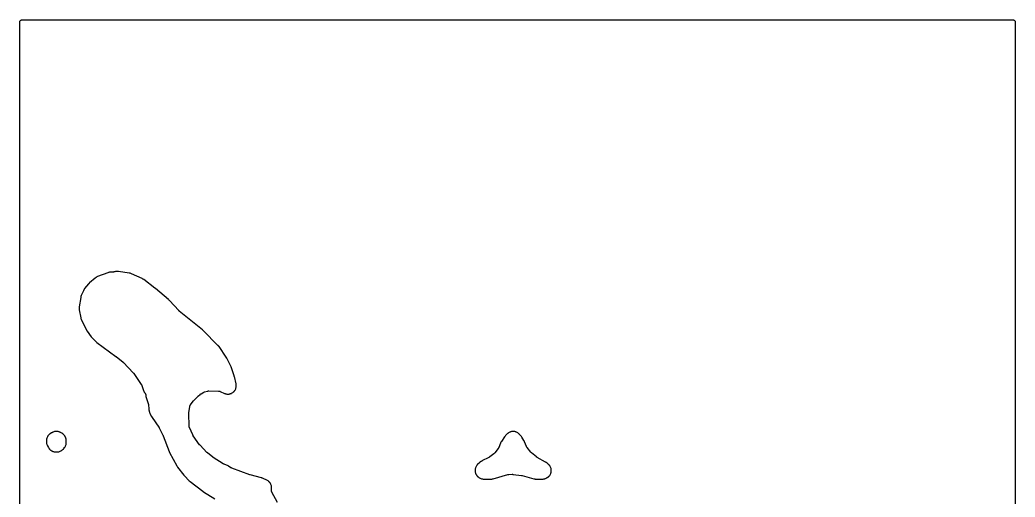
# Model space of a CAD drawing. Header units: millimetres. Extents: x 0 to 300, y 0 to 300.
# Drawn here: x -0.1 to 300, y 156.3 to 300.1 of the extents above; entities that cross this region are included whole.
import ezdxf

# ---------------------------------------------------------------- set-up
doc = ezdxf.new("R2010")
doc.units = ezdxf.units.MM
doc.layers.add('CUT', color=7, linetype='CONTINUOUS')

msp = doc.modelspace()

# ---------------------------------------------------------------- linework, layer by layer
at = {"layer": 'CUT'}
for points in [[(-0.05, 0.5647), (-0.05, 299.4353), (-0.0464, 299.5087), (-0.0378, 299.5669), (-0.0235, 299.624), (-0.0037, 299.6793), (0.0215, 299.7325), (0.0517, 299.7829), (0.0868, 299.8302), (0.1262, 299.8738), (0.1698, 299.9132), (0.2171, 299.9483), (0.2675, 299.9785), (0.3207, 300.0037), (0.376, 300.0235), (0.4331, 300.0378), (0.4913, 300.0464), (0.5647, 300.05), (299.4307, 300.05), (299.5042, 300.0464), (299.5623, 300.0378), (299.6194, 300.0235), (299.6748, 300.0037), (299.7279, 299.9785), (299.7784, 299.9483), (299.8256, 299.9132), (299.8692, 299.8738), (299.9087, 299.8302), (299.9437, 299.7829), (299.9739, 299.7325), (299.9991, 299.6793), (300.0189, 299.624), (300.0332, 299.5669), (300.0418, 299.5087), (300.0454, 299.4353), (300.0454, 0.5647)], [(77.6101, 154.6553), (75.9241, 157.7707), (75.9138, 157.7904), (75.9026, 157.8123), (75.8745, 157.8728), (75.8593, 157.9092), (75.829, 157.9929), (75.8247, 158.0068), (75.8028, 158.093), (75.7999, 158.1073), (75.7866, 158.1953), (75.7851, 158.2098), (75.7806, 158.2987), (75.7806, 158.3381), (75.7829, 158.4048), (75.7847, 158.4294), (75.7866, 158.4516), (75.8254, 158.8474), (75.8276, 158.8779), (75.8373, 159.0869), (75.837, 159.1481), (75.8263, 159.3416), (75.8198, 159.4024), (75.7894, 159.5938), (75.7767, 159.6537), (75.7269, 159.841), (75.7082, 159.8993), (75.6396, 160.0805), (75.6151, 160.1366), (75.5284, 160.3099), (75.4982, 160.3632), (75.3943, 160.5268), (75.3589, 160.5767), (75.2389, 160.7288), (75.1985, 160.7749), (75.0636, 160.914), (75.0188, 160.9557), (74.8704, 161.0803), (74.8216, 161.1173), (74.6613, 161.2261), (74.609, 161.2579), (74.4249, 161.3571), (74.3976, 161.371), (73.302, 161.8914), (73.2761, 161.903), (73.0972, 161.9778), (73.0438, 161.9972), (72.8587, 162.0548), (72.8314, 162.0626), (69.4084, 162.9519), (69.3976, 162.9548), (69.3785, 162.96), (69.3678, 162.963), (69.3581, 162.9657), (69.3474, 162.9689), (69.3458, 162.9694), (69.3259, 162.9756), (69.3177, 162.9783), (69.3056, 162.9823), (69.299, 162.9846), (69.2884, 162.9882), (69.2696, 162.9949), (69.2591, 162.9987), (63.867, 164.9888), (63.8441, 164.9976), (63.8188, 165.0078), (63.7516, 165.0379), (63.6883, 165.0695), (63.6238, 165.1051), (63.6005, 165.1192), (63.5797, 165.1322), (62.804, 165.6315), (62.7745, 165.6494), (62.5697, 165.7651), (62.5079, 165.7956), (62.2912, 165.8871), (62.2591, 165.8996), (61.553, 166.1511), (61.5292, 166.16), (61.503, 166.1702), (61.4332, 166.2007), (61.3675, 166.2329), (61.3006, 166.2692), (61.2765, 166.2836), (61.2549, 166.297), (58.2348, 168.2243), (58.2248, 168.2307), (58.2073, 168.2422), (58.1974, 168.2488), (58.1887, 168.2547), (58.179, 168.2614), (58.1776, 168.2624), (58.1596, 168.2751), (58.1523, 168.2805), (58.1415, 168.2885), (58.1356, 168.293), (58.1262, 168.3002), (58.1096, 168.3131), (58.1003, 168.3204), (56.5088, 169.5893), (56.4977, 169.5982), (56.4782, 169.6143), (56.4673, 169.6234), (56.4577, 169.6316), (56.4469, 169.6409), (56.4454, 169.6423), (56.4257, 169.6601), (56.4177, 169.6675), (56.406, 169.6786), (56.3996, 169.6848), (56.3894, 169.6948), (56.3715, 169.7126), (56.3615, 169.7227), (54.2774, 171.8663), (54.2653, 171.8791), (54.2519, 171.8934), (54.2169, 171.933), (54.1845, 171.9721), (54.1519, 172.0138), (54.1403, 172.0295), (54.13, 172.0438), (52.2115, 174.7617), (52.1988, 174.7802), (52.1849, 174.8009), (52.1497, 174.8581), (52.1178, 174.9143), (52.0869, 174.974), (52.0763, 174.9965), (52.067, 175.0169), (51.0913, 177.2294), (51.0829, 177.2489), (51.0739, 177.2707), (51.0517, 177.3305), (51.0398, 177.3663), (51.0168, 177.4482), (51.0137, 177.4618), (50.9986, 177.5455), (50.9936, 177.5828), (50.9875, 177.6463), (50.9861, 177.6699), (50.985, 177.6911), (50.849, 181.3587), (50.8485, 181.3799), (50.8481, 181.4034), (50.8495, 181.467), (50.853, 181.5281), (50.8589, 181.5914), (50.8619, 181.6148), (50.8649, 181.6358), (51.1537, 183.5275), (51.1573, 183.5494), (51.1616, 183.5735), (51.1757, 183.6385), (51.1854, 183.6764), (51.2115, 183.761), (51.2164, 183.7747), (51.2507, 183.8563), (51.257, 183.8694), (51.2991, 183.9473), (51.3194, 183.9807), (51.356, 184.0362), (51.3702, 184.0562), (51.3833, 184.0741), (52.2256, 185.1966), (52.2343, 185.208), (52.2499, 185.228), (52.2587, 185.2392), (52.2666, 185.2491), (52.2757, 185.2602), (52.277, 185.2618), (52.2943, 185.2821), (52.3015, 185.2903), (52.3123, 185.3024), (52.3184, 185.3091), (52.3281, 185.3195), (52.3455, 185.338), (52.3554, 185.3484), (53.6701, 186.7022), (53.6769, 186.7092), (53.6892, 186.7215), (53.6961, 186.7284), (53.7023, 186.7345), (53.7092, 186.7413), (53.7103, 186.7423), (53.7235, 186.7548), (53.729, 186.7599), (53.7372, 186.7674), (53.7418, 186.7716), (53.7491, 186.7781), (53.7621, 186.7896), (53.7695, 186.796), (54.267, 187.2264), (54.2879, 187.244), (54.3114, 187.2631), (54.3773, 187.3119), (54.4426, 187.3558), (54.5127, 187.3984), (54.5393, 187.4129), (54.5635, 187.4257), (55.4043, 187.8528), (55.4232, 187.8621), (55.4442, 187.8722), (55.5022, 187.8975), (55.5587, 187.9198), (55.6182, 187.941), (55.6405, 187.948), (55.6607, 187.9542), (56.5688, 188.2179), (56.5903, 188.2239), (56.6142, 188.2302), (56.6795, 188.2449), (56.7182, 188.252), (56.8066, 188.264), (56.8458, 188.2673), (56.9127, 188.2704), (56.9374, 188.2707), (56.9597, 188.2706), (59.8418, 188.2284), (59.865, 188.2278), (59.8907, 188.2267), (59.96, 188.2212), (60.0008, 188.2164), (60.0922, 188.2008), (60.107, 188.1975), (60.1963, 188.1725), (60.2351, 188.1595), (60.3002, 188.1348), (60.3238, 188.1247), (60.3451, 188.1154), (61.6324, 187.5295), (61.6591, 187.5181), (61.8431, 187.4449), (61.8979, 187.4261), (62.0741, 187.375), (62.1305, 187.3616), (62.3109, 187.3278), (62.3683, 187.3198), (62.551, 187.3036), (62.609, 187.3012), (62.7924, 187.3027), (62.8503, 187.3059), (63.0328, 187.325), (63.0901, 187.3339), (63.2699, 187.3705), (63.326, 187.3848), (63.5014, 187.4386), (63.556, 187.4583), (63.7254, 187.5288), (63.7777, 187.5536), (63.9396, 187.6402), (63.9893, 187.6699), (64.142, 187.7717), (64.1886, 187.8061), (64.3308, 187.9221), (64.3739, 187.9608), (64.5042, 188.09), (64.5434, 188.1328), (64.6606, 188.2739), (64.6954, 188.3202), (64.7985, 188.472), (64.8287, 188.5215), (64.9167, 188.6825), (64.942, 188.7347), (65.014, 188.9034), (65.0341, 188.9578), (65.0895, 189.1327), (65.1043, 189.1887), (65.1426, 189.3682), (65.1519, 189.4254), (65.1726, 189.6077), (65.1764, 189.6656), (65.1795, 189.849), (65.1776, 189.907), (65.163, 190.0899), (65.1555, 190.1473), (65.1208, 190.3422), (65.115, 190.3706), (64.6105, 192.5757), (64.6034, 192.6037), (64.5463, 192.8076), (64.5378, 192.8353), (63.7586, 195.1768), (63.7437, 195.2168), (63.6241, 195.5058), (63.6064, 195.5446), (62.3248, 198.1085), (62.306, 198.1431), (62.1602, 198.3924), (62.1392, 198.4258), (59.9944, 201.5952), (59.978, 201.6181), (59.8626, 201.7725), (59.8268, 201.816), (59.6974, 201.9588), (59.678, 201.9793), (55.2591, 206.4192), (55.2362, 206.4409), (55.0647, 206.596), (55.0408, 206.6165), (48.0236, 212.3214), (48.0115, 212.3315), (47.99, 212.3495), (47.9781, 212.3598), (47.9674, 212.369), (47.9556, 212.3795), (47.9539, 212.3811), (47.9324, 212.4012), (47.9237, 212.4096), (47.9109, 212.4222), (47.9039, 212.4292), (47.8928, 212.4405), (47.8734, 212.4608), (47.8625, 212.4723), (45.0144, 215.5431), (44.9896, 215.5683), (44.8027, 215.7475), (44.7764, 215.7712), (40.7888, 219.1656), (40.7757, 219.1765), (40.6785, 219.2546), (40.6651, 219.2651), (37.3298, 221.7928), (37.3034, 221.8117), (37.1203, 221.9355), (37.0647, 221.9688), (36.8693, 222.0722), (36.8403, 222.0866), (33.628, 223.5701), (33.6013, 223.5816), (33.4173, 223.656), (33.3624, 223.6752), (33.1861, 223.7273), (33.1296, 223.741), (32.9347, 223.7786), (32.9061, 223.7834), (29.6758, 224.2453), (29.6487, 224.2486), (29.4626, 224.2666), (29.4079, 224.2694), (29.2347, 224.2702), (29.18, 224.268), (29.0074, 224.2531), (28.9532, 224.246), (28.7826, 224.2154), (28.7293, 224.2033), (28.549, 224.1537), (28.5228, 224.1458), (28.5135, 224.1428), (28.466, 224.1288), (28.4174, 224.1159), (28.3217, 224.096), (28.279, 224.0896), (28.2061, 224.0815), (28.1791, 224.0797), (28.1547, 224.0783), (27.2476, 224.0404), (27.215, 224.0382), (26.9929, 224.0167), (26.9283, 224.0069), (26.7259, 223.9648), (26.6628, 223.948), (26.4507, 223.8791), (26.4199, 223.8682), (23.393, 222.6995), (23.3622, 222.6866), (23.1544, 222.5927), (23.0952, 222.5619), (22.9135, 222.4542), (22.8581, 222.417), (22.6762, 222.2796), (22.6501, 222.2588), (20.9805, 220.8458), (20.9604, 220.828), (20.8259, 220.7034), (20.7882, 220.6652), (20.6653, 220.5291), (20.6478, 220.5087), (19.4657, 219.0749), (19.4482, 219.0526), (19.3323, 218.8976), (19.3005, 218.8507), (19.2071, 218.6976), (19.1799, 218.6479), (19.0952, 218.4739), (19.0834, 218.4482), (18.4628, 217.0049), (18.4497, 216.9718), (18.367, 216.7429), (18.3469, 216.6746), (18.2919, 216.4376), (18.2849, 216.4027), (17.8076, 213.5969), (17.8037, 213.5702), (17.781, 213.3876), (17.7768, 213.3339), (17.771, 213.1634), (17.7716, 213.1096), (17.7812, 212.9393), (17.7866, 212.8857), (17.8133, 212.7036), (17.8179, 212.6771), (18.2772, 210.2988), (18.283, 210.2721), (18.3266, 210.0907), (18.3418, 210.0382), (18.3974, 209.8745), (18.4173, 209.8237), (18.4931, 209.6532), (18.5048, 209.6285), (19.9898, 206.6608), (20.001, 206.6394), (20.0806, 206.4952), (20.1055, 206.4539), (20.1964, 206.3166), (20.2101, 206.2967), (21.4605, 204.5627), (21.475, 204.5434), (21.5764, 204.414), (21.6076, 204.3774), (21.7191, 204.2566), (21.7357, 204.2392), (22.8447, 203.1297), (22.8617, 203.1134), (22.9798, 203.0042), (23.0156, 202.9736), (23.1419, 202.8739), (23.1607, 202.8597), (28.9191, 198.6737), (28.9259, 198.6687), (28.9379, 198.6598), (28.9446, 198.6548), (28.9506, 198.6503), (28.9556, 198.6464), (28.9709, 198.6344), (28.9756, 198.6307), (28.9831, 198.6247), (28.9871, 198.6214), (28.9936, 198.616), (29.0051, 198.6065), (29.0116, 198.601), (31.044, 196.8779), (31.0519, 196.8711), (31.0659, 196.859), (31.0737, 196.8521), (31.0806, 196.846), (31.0883, 196.839), (31.0895, 196.838), (31.1037, 196.8248), (31.1095, 196.8193), (31.118, 196.8111), (31.1227, 196.8065), (31.1301, 196.7992), (31.1432, 196.7861), (31.1505, 196.7788), (34.1499, 193.7171), (34.1639, 193.7024), (34.1793, 193.686), (34.2194, 193.6401), (34.2564, 193.5948), (34.2933, 193.5464), (34.3063, 193.528), (34.3179, 193.5113), (36.5295, 190.2412), (36.54, 190.2252), (36.5516, 190.2074), (36.5812, 190.1582), (36.5977, 190.1286), (36.6322, 190.0602), (36.6461, 190.0293), (36.6681, 189.9763), (36.6756, 189.9564), (36.6821, 189.9384), (37.2345, 188.3739), (37.2443, 188.3479), (37.3157, 188.1721), (37.3389, 188.1217), (37.4199, 187.9656), (37.4477, 187.9175), (37.5502, 187.7579), (37.5658, 187.7348), (37.682, 187.571), (37.6953, 187.5518), (37.7098, 187.5302), (37.7471, 187.4696), (37.7679, 187.4325), (37.8102, 187.347), (37.8164, 187.3327), (37.8494, 187.2431), (37.854, 187.2283), (37.8773, 187.1358), (37.8854, 187.0944), (37.8964, 187.0237), (37.8994, 186.9974), (37.9018, 186.9736), (37.911, 186.8695), (37.9149, 186.8362), (37.9478, 186.6092), (37.9611, 186.5434), (38.0191, 186.3215), (38.0285, 186.2893), (38.7019, 184.2002), (38.7078, 184.1811), (38.7141, 184.1598), (38.7294, 184.1017), (38.7372, 184.0671), (38.7514, 183.9883), (38.7561, 183.9532), (38.7621, 183.8934), (38.7636, 183.8712), (38.7647, 183.8512), (38.7995, 183.074), (38.8016, 183.0438), (38.8213, 182.8381), (38.8301, 182.7782), (38.8703, 182.5755), (38.8769, 182.546), (39.0584, 181.8248), (39.0676, 181.7921), (39.1369, 181.5706), (39.1608, 181.507), (39.2546, 181.2948), (39.2692, 181.2642), (39.6198, 180.5793), (39.6388, 180.5449), (39.7864, 180.2978), (39.8076, 180.2648), (41.8602, 177.2899), (41.8692, 177.2765), (41.8851, 177.2526), (41.8939, 177.239), (41.9017, 177.2269), (41.9102, 177.2132), (41.9115, 177.2112), (41.9268, 177.1853), (41.9329, 177.1746), (41.9418, 177.1585), (41.9466, 177.1495), (41.9542, 177.1353), (41.9674, 177.1098), (41.9747, 177.0953), (43.0564, 174.9138), (43.0613, 174.9037), (43.0699, 174.8858), (43.0747, 174.8757), (43.0789, 174.8667), (43.0835, 174.8565), (43.0842, 174.855), (43.0925, 174.836), (43.0959, 174.828), (43.1007, 174.8163), (43.1034, 174.8098), (43.1075, 174.7994), (43.1148, 174.7809), (43.1188, 174.7704), (44.9173, 170.006), (44.9326, 169.9693), (45.0531, 169.7044), (45.0708, 169.6688), (47.2217, 165.6686), (47.2345, 165.6461), (47.3248, 165.4942), (47.3531, 165.4509), (47.4562, 165.3074), (47.4717, 165.2868), (49.3636, 162.8782), (49.3855, 162.8518), (49.5516, 162.6635), (49.575, 162.6385), (51.0038, 161.1943), (51.0319, 161.1677), (51.2443, 160.9791), (51.2741, 160.9543), (55.0628, 158.0043), (55.0877, 157.986), (55.2732, 157.8563), (55.299, 157.8392), (58.6907, 155.7193)]]:
    msp.add_lwpolyline(points, dxfattribs=at)
for points in [[(8.5471, 171.1887), (8.5626, 171.1626), (8.673, 170.987), (8.7079, 170.9373), (8.8261, 170.7858), (8.8658, 170.7399), (8.9987, 170.6011), (9.0429, 170.5594), (9.1892, 170.4348), (9.2373, 170.3978), (9.3954, 170.2886), (9.447, 170.2566), (9.6214, 170.1606), (9.6731, 170.1353), (9.8355, 170.0653), (9.8864, 170.046), (10.0503, 169.9923), (10.1027, 169.9777), (10.2708, 169.9391), (10.3244, 169.9294), (10.4952, 169.9062), (10.5494, 169.9013), (10.7353, 169.8931), (10.7625, 169.8925), (11.133, 169.893), (11.1622, 169.8938), (11.3618, 169.9038), (11.42, 169.9095), (11.6031, 169.9368), (11.6604, 169.9482), (11.84, 169.9931), (11.896, 170.01), (12.0704, 170.0722), (12.1244, 170.0945), (12.2919, 170.1734), (12.3435, 170.2008), (12.5151, 170.3031), (12.5398, 170.3187), (12.6041, 170.3614), (12.6314, 170.3806), (12.8137, 170.5169), (12.8648, 170.5597), (13.0187, 170.704), (13.0647, 170.7522), (13.2125, 170.9253), (13.2334, 170.9513), (13.4136, 171.1877), (13.4322, 171.2136), (13.5548, 171.3935), (13.5878, 171.4481), (13.6831, 171.6259), (13.7101, 171.6836), (13.7859, 171.8705), (13.8067, 171.9308), (13.8623, 172.1247), (13.8766, 172.1868), (13.9113, 172.3855), (13.9189, 172.4488), (13.9334, 172.666), (13.9346, 172.6978), (13.9417, 173.2243), (13.9413, 173.2551), (13.9333, 173.4657), (13.9278, 173.5271), (13.9004, 173.7204), (13.8886, 173.781), (13.8415, 173.9705), (13.8236, 174.0295), (13.7573, 174.2131), (13.7334, 174.27), (13.6485, 174.4458), (13.6189, 174.5), (13.5165, 174.6662), (13.4815, 174.717), (13.3625, 174.8718), (13.3225, 174.9187), (13.1777, 175.0717), (13.1559, 175.0936), (13.0327, 175.211), (13.0105, 175.2311), (12.8552, 175.365), (12.8078, 175.4019), (12.6523, 175.5109), (12.6015, 175.5428), (12.4227, 175.6431), (12.3962, 175.6571), (12.1621, 175.7735), (12.1371, 175.7852), (11.9644, 175.8613), (11.9129, 175.8813), (11.7471, 175.9368), (11.694, 175.9519), (11.5239, 175.9919), (11.4696, 176.0021), (11.2964, 176.0263), (11.2414, 176.0314), (11.053, 176.0403), (11.0254, 176.0409), (10.9018, 176.041), (10.8731, 176.0404), (10.6771, 176.0312), (10.6199, 176.0257), (10.4399, 175.9999), (10.3835, 175.989), (10.2069, 175.946), (10.1518, 175.9298), (9.98, 175.8701), (9.9267, 175.8487), (9.7615, 175.7729), (9.7105, 175.7465), (9.5408, 175.648), (9.5163, 175.633), (9.1057, 175.3677), (9.081, 175.3508), (8.9152, 175.2316), (8.8684, 175.1943), (8.7265, 175.069), (8.6837, 175.0272), (8.555, 174.8884), (8.5165, 174.8426), (8.4023, 174.6917), (8.3686, 174.6423), (8.2699, 174.4807), (8.2413, 174.4282), (8.1592, 174.2577), (8.136, 174.2026), (8.0712, 174.0247), (8.0536, 173.9675), (8.0069, 173.7841), (7.9951, 173.7255), (7.9669, 173.5383), (7.9609, 173.4788), (7.9507, 173.2748), (7.95, 173.2449), (7.95, 172.9223), (7.9508, 172.8917), (7.9615, 172.6827), (7.9677, 172.6217), (7.9973, 172.4301), (8.0097, 172.3701), (8.0587, 172.1825), (8.0772, 172.1241), (8.1451, 171.9424), (8.1694, 171.8862), (8.2622, 171.6987), (8.2765, 171.6716)], [(137.9719, 166.0842), (137.9513, 166.0631), (137.8135, 165.9157), (137.7754, 165.8706), (137.6618, 165.7222), (137.6282, 165.6736), (137.5298, 165.5147), (137.5012, 165.463), (137.4188, 165.2952), (137.3955, 165.241), (137.33, 165.0659), (137.3121, 165.0097), (137.2641, 164.829), (137.2518, 164.7712), (137.2219, 164.5867), (137.2153, 164.528), (137.2037, 164.3415), (137.2029, 164.2824), (137.2096, 164.0957), (137.2146, 164.0368), (137.2397, 163.8516), (137.2505, 163.7935), (137.2936, 163.6117), (137.3101, 163.5549), (137.3709, 163.3782), (137.3928, 163.3234), (137.4707, 163.1535), (137.498, 163.1011), (137.5922, 162.9396), (137.6244, 162.8901), (137.7341, 162.7388), (137.771, 162.6927), (137.895, 162.5528), (137.9363, 162.5106), (138.0734, 162.3836), (138.1187, 162.3456), (138.2676, 162.2327), (138.3164, 162.1994), (138.4757, 162.1017), (138.5275, 162.0733), (138.709, 161.9853), (138.7358, 161.973), (138.9167, 161.896), (138.9452, 161.8848), (139.1415, 161.8128), (139.1999, 161.7947), (139.3877, 161.7469), (139.4477, 161.7348), (139.6393, 161.7063), (139.7002, 161.7004), (139.9091, 161.691), (139.9397, 161.6904), (142.0127, 161.7022), (142.0399, 161.7029), (142.2251, 161.7124), (142.2792, 161.7176), (142.4493, 161.7418), (142.5026, 161.7519), (142.6831, 161.7945), (142.7094, 161.8014), (147.0462, 163.0355), (147.0721, 163.0424), (147.1009, 163.0497), (147.1797, 163.0659), (147.256, 163.078), (147.336, 163.0871), (147.3657, 163.0892), (147.3925, 163.0906), (148.4193, 163.1304), (148.4371, 163.1309), (148.4569, 163.1313), (148.5104, 163.1307), (148.5618, 163.1286), (148.6152, 163.1248), (148.6349, 163.1229), (148.6527, 163.1209), (151.1816, 162.8162), (151.1982, 162.8141), (151.2166, 162.8115), (151.266, 162.8032), (151.3134, 162.7939), (151.3623, 162.7828), (151.3803, 162.7783), (151.3965, 162.774), (154.9507, 161.7957), (154.9764, 161.7892), (155.1533, 161.7488), (155.2055, 161.7393), (155.3721, 161.7166), (155.425, 161.7117), (155.6062, 161.7031), (155.6327, 161.7025), (157.5042, 161.6969), (157.5313, 161.6974), (157.7164, 161.7052), (157.7704, 161.7099), (157.9406, 161.7326), (157.994, 161.7422), (158.1615, 161.7802), (158.2138, 161.7946), (158.3771, 161.8476), (158.4279, 161.8666), (158.5982, 161.9394), (158.6229, 161.9506), (158.754, 162.0138), (158.7797, 162.027), (158.9536, 162.1214), (159.0031, 162.1515), (159.1551, 162.2541), (159.2014, 162.2888), (159.3428, 162.4056), (159.3856, 162.4446), (159.515, 162.5744), (159.5539, 162.6174), (159.6702, 162.7591), (159.7047, 162.8056), (159.8068, 162.9579), (159.8367, 163.0075), (159.9236, 163.1689), (159.9486, 163.2212), (160.0195, 163.3902), (160.0393, 163.4447), (160.0937, 163.6198), (160.1081, 163.6759), (160.1453, 163.8554), (160.1543, 163.9126), (160.174, 164.0949), (160.1775, 164.1527), (160.1795, 164.336), (160.1773, 164.3939), (160.1617, 164.5766), (160.154, 164.634), (160.1208, 164.8143), (160.1076, 164.8707), (160.0572, 165.0469), (160.0386, 165.1018), (159.9714, 165.2724), (159.9476, 165.3252), (159.8643, 165.4885), (159.8355, 165.5388), (159.7368, 165.6933), (159.7033, 165.7405), (159.5902, 165.8848), (159.5523, 165.9286), (159.4158, 166.0718), (159.3954, 166.0923), (159.0317, 166.4387), (159.0125, 166.4562), (158.8787, 166.573), (158.8381, 166.6055), (158.7053, 166.7026), (158.662, 166.7314), (158.5101, 166.8234), (158.4876, 166.8364), (155.9637, 168.2189), (155.9468, 168.2284), (155.9282, 168.2391), (155.8787, 168.2698), (155.8321, 168.3008), (155.7846, 168.3347), (155.7675, 168.3478), (155.7522, 168.3597), (154.2169, 169.5853), (154.1968, 169.6018), (154.1748, 169.6204), (154.1174, 169.6734), (154.0646, 169.7267), (154.0121, 169.7844), (153.9936, 169.8066), (153.9773, 169.8269), (152.8779, 171.2271), (152.8648, 171.2442), (152.8505, 171.2634), (152.8137, 171.3165), (152.7932, 171.3485), (152.7502, 171.4232), (152.7328, 171.4571), (152.7054, 171.5156), (152.6961, 171.5375), (152.6879, 171.5575), (152.1514, 172.907), (152.1409, 172.9316), (152.066, 173.0981), (152.042, 173.1458), (151.9526, 173.3048), (151.939, 173.3278), (151.3132, 174.3337), (151.2957, 174.3602), (151.1715, 174.5381), (151.1324, 174.5882), (150.9902, 174.7519), (150.9687, 174.7753), (150.4907, 175.2699), (150.4694, 175.2909), (150.3204, 175.4305), (150.2748, 175.4691), (150.1245, 175.5841), (150.0753, 175.618), (149.9143, 175.7174), (149.8619, 175.7462), (149.6919, 175.8291), (149.6369, 175.8526), (149.4594, 175.9182), (149.4024, 175.9361), (149.2193, 175.9837), (149.1607, 175.9958), (148.9738, 176.025), (148.9143, 176.0312), (148.7254, 176.0416), (148.6657, 176.042), (148.4766, 176.0335), (148.4171, 176.0279), (148.2299, 176.0006), (148.1712, 175.9891), (147.9876, 175.9434), (147.9304, 175.9261), (147.7523, 175.8623), (147.6971, 175.8394), (147.5262, 175.7583), (147.4735, 175.73), (147.3115, 175.6322), (147.262, 175.5988), (147.1105, 175.4854), (147.0645, 175.4473), (146.914, 175.3092), (146.8925, 175.2885), (146.4161, 174.8056), (146.3975, 174.7859), (146.2741, 174.649), (146.2398, 174.6074), (146.1292, 174.46), (146.1135, 174.438), (145.1719, 173.058), (145.1545, 173.031), (145.041, 172.8439), (145.0107, 172.7874), (144.9178, 172.5893), (144.905, 172.5599), (144.3719, 171.2446), (144.3638, 171.2254), (144.3547, 171.2043), (144.3279, 171.1479), (144.311, 171.1152), (144.2694, 171.0432), (144.2496, 171.0122), (144.2141, 170.9608), (144.2003, 170.9423), (144.1877, 170.9258), (143.1404, 169.5834), (143.1285, 169.5684), (143.1151, 169.552), (143.0774, 169.5086), (143.0544, 169.4838), (143, 169.4299), (142.975, 169.4072), (142.9313, 169.3699), (142.9147, 169.3566), (142.8996, 169.3449), (141.6072, 168.356), (141.59, 168.3432), (141.5709, 168.3292), (141.5178, 168.2934), (141.4655, 168.2608), (141.41, 168.2288), (141.389, 168.2177), (141.37, 168.2079), (139.2393, 167.1439), (139.2123, 167.1295), (139.0298, 167.0265), (138.978, 166.9936), (138.8196, 166.8813), (138.7715, 166.8434), (138.6138, 166.7054), (138.5912, 166.6846)]]:
    msp.add_lwpolyline(points, close=True, dxfattribs=at)

doc.saveas('drawing.dxf')
